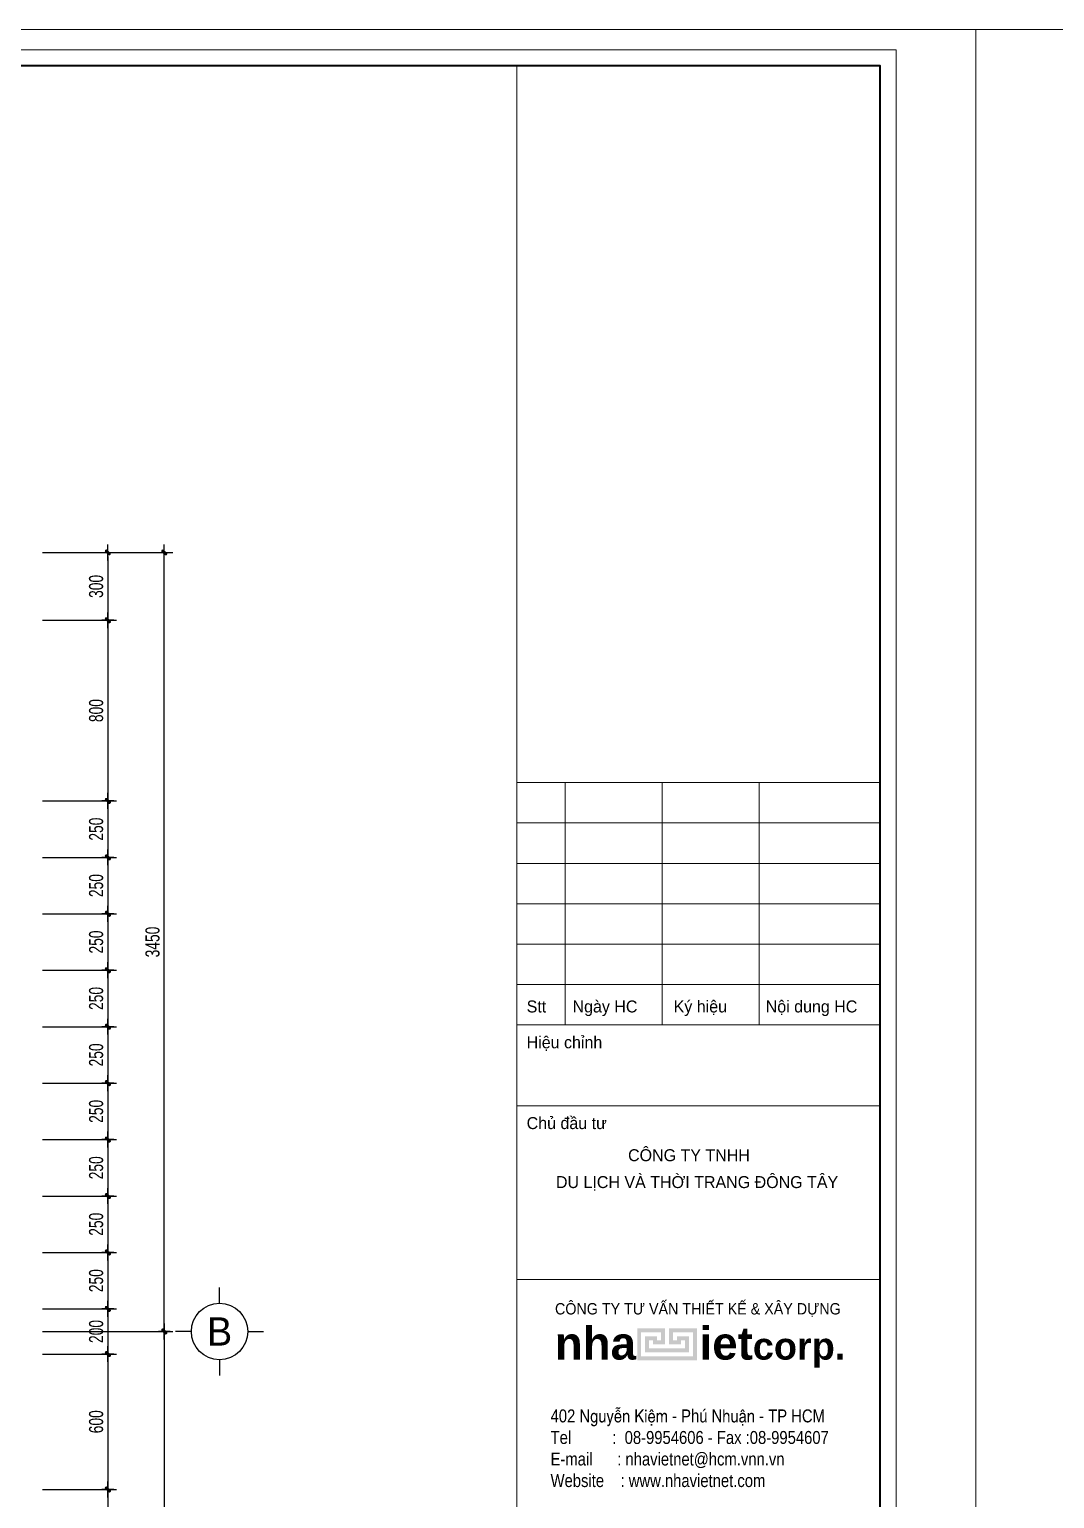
# Model space of a CAD drawing. Header units: inches. Extents: x 88947 to 296847, y 35049 to 161062.
# Drawn here: x 218403 to 222946, y 91548 to 98056 of the extents above; entities that cross this region are included whole.
import ezdxf
from ezdxf.enums import TextEntityAlignment as Align

# ---------------------------------------------------------------- set-up
doc = ezdxf.new("R2010")
doc.units = ezdxf.units.IN
doc.header["$MEASUREMENT"] = 0
doc.header["$PDMODE"] = 1
doc.layers.add('$AUDIT_BAD_LAYER1', color=7, linetype='Continuous')
doc.layers.add('text', color=2, linetype='Continuous')
for name, color, linetype, lineweight in [('0.4', 1, 'Continuous', 30), ('A-Dims', 145, 'Continuous', 25), ('A-Text', 30, 'Continuous', 9), ('A-Wall', 2, 'Continuous', 35), ('DIM', 7, 'Continuous', 25), ('GHICHU', 40, 'Continuous', 18), ('KHUNG 2', 144, 'Continuous', 18), ('NETMANH', 192, 'Continuous', 18)]:
    doc.layers.add(name, color=color, linetype=linetype, lineweight=lineweight)
doc.styles.add('FRANKO', font='VFRANKO.TTF')
doc.styles.add('KHUNGTEN', font='VHELVEB.TTF')
doc.styles.add('VHELVEN', font='VHELVEN.TTF')
doc.styles.add('VNI-HELVE-CONDENSE', font='VNARIAL.TTF', dxfattribs={"width": 0.7})
doc.dimstyles.new('TAS-50', dxfattribs={"dimscale": 25, "dimtxt": 2.5, "dimasz": 0.7, "dimexe": 1.5, "dimexo": 1.5, "dimgap": 0.8, "dimtad": 1, "dimdec": 0, "dimzin": 3, "dimdsep": 46, "dimtxsty": 'VNI-HELVE-CONDENSE', "dimblk": 'TICK', "dimcen": 2.5, "dimclrt": 71, "dimazin": 2, "dimtfac": 0.75, "dimtdec": 0, "dimtix": 1, "dimtmove": 2, "dimatfit": 2, "dimldrblk": 'TICK123', "dimfxl": 1.5, "dimtolj": 1, "dimtzin": 0, "dimarcsym": 0})

# ---------------------------------------------------------------- blocks, each defined once
blk = doc.blocks.new('khung ten')
at = {"layer": '0.4'}
h = blk.add_hatch(color=256, dxfattribs=at)
h.paths.add_polyline_path([(303108, -206615), (302758, -206615), (302758, -207015), (303508, -207015), (303508, -206615), (303158, -206615), (303158, -206815), (303308, -206815), (303308, -206765), (303358, -206765), (303358, -206865), (302908, -206865), (302908, -206765), (302958, -206765), (302958, -206815), (303108, -206815)])
h.paths.add_polyline_path([(303058, -206665), (303058, -206765), (303008, -206765), (303008, -206715), (302858, -206715), (302858, -206915), (303408, -206915), (303408, -206715), (303258, -206715), (303258, -206765), (303208, -206765), (303208, -206665), (303458, -206665), (303458, -206965), (302808, -206965), (302808, -206665)], flags=16)
at = {"layer": 'A-Wall', "ltscale": 0.7}
blk.add_lwpolyline([(267204, -219099), (305804, -219099), (305804, -190799), (267204, -190799)], close=True, dxfattribs=at)
at = {"layer": 'KHUNG 2', "ltscale": 0.7}
for p, q in [((301249, -219099), (301249, -190799)), ((301249, -199776), (305804, -199776)), ((301856, -202813), (301856, -199776)), ((303071, -202813), (303071, -199776)), ((304286, -202813), (304286, -199776)), ((301249, -200282), (305804, -200282)), ((301249, -200789), (305804, -200789)), ((305804, -201295), (301249, -201295)), ((301249, -201801), (305804, -201801)), ((301249, -202307), (305804, -202307)), ((301249, -202813), (305804, -202813)), ((301249, -203826), (305804, -203826)), ((301249, -206004), (305804, -206004))]:
    blk.add_line(p, q, dxfattribs=at)
blk.add_lwpolyline([(267004, -219299), (306004, -219299), (306004, -190599), (267004, -190599)], close=True, dxfattribs=at)
at = {"layer": 'NETMANH', "ltscale": 0.7}
blk.add_lwpolyline([(265004, -220042), (307004, -220042), (307004, -190342), (265004, -190342)], close=True, dxfattribs=at)
at = {"layer": '$AUDIT_BAD_LAYER1', "color": 2, "linetype": 'Continuous', "style": 'KHUNGTEN', "width": 0.9}
blk.add_text('COÂNG TY TÖ VAÁN THIEÁT KEÁ & XAÂY DÖÏNG', height=142.53, dxfattribs=at).set_placement((303519, -206369), align=Align.MIDDLE_CENTER)
at = {"layer": '$AUDIT_BAD_LAYER1', "color": 2, "linetype": 'Continuous', "insert": (301673, -207630), "char_height": 161.97, "width": 6102.51, "attachment_point": 1, "style": 'KHUNGTEN'}
blk.add_mtext('{\\fVNI-Helve-Condense|b0|i0|c0|p2;402 Nguyeãn Kieäm - Phuù Nhuaän - TP HCM \\PTel          :  08-9954606 - Fax :08-9954607\\PE-mail      : nhavietnet@hcm.vnn.vn\\PWebsite    : www.nhavietnet.com}', dxfattribs=at)
at = {"layer": 'text', "linetype": 'Continuous', "style": 'FRANKO'}
for s, p in [('Stt', (301373, -202657)), ('Ngaøy HC', (301948, -202657)), ('Kyù hieäu', (303215, -202657)), ('Noäi dung HC', (304369, -202657)), ('Hieäu chænh', (301373, -203106)), ('Chuû ñaàu tö', (301373, -204118)), ('COÂNG TY TNHH ', (302644, -204520)), ('DU LÒCH VAØ THÔØI TRANG ÑOÂNG TAÂY', (301740, -204857))]:
    blk.add_text(s, height=150, dxfattribs=at).set_placement(p)
at = {"layer": 'text', "linetype": 'Continuous', "insert": (303546, -206852), "char_height": 410.12, "width": 9417.44, "attachment_point": 5, "style": 'KHUNGTEN'}
blk.add_mtext('{\\fVNI-Helve|b1|i0|c0|p2;nha     iet\\H0.8274x;corp.}', dxfattribs=at)
blk = doc.blocks.new('TICK')
at = {"layer": 'A-Dims', "color": 1}
for p, q in [((-2, 0), (2, 0)), ((0, 1.5), (0, -1.5))]:
    blk.add_line(p, q, dxfattribs=at)
at = {"layer": 'A-Dims', "color": 1, "const_width": 0.788}
blk.add_lwpolyline([(-0.33, -0.35), (0.38, 0.38)], dxfattribs=at)
at = {"layer": 'A-Dims', "color": 1, "const_width": 0.394}
for points in [[(0.24, 0.52, -0.414214), (0.52, 0.52, -1)], [(0.52, 0.52, -0.414214), (0.52, 0.24, -1)], [(-0.47, -0.21, 0.414214), (-0.47, -0.49, 1)], [(-0.47, -0.49, 0.414214), (-0.19, -0.49, 1)]]:
    blk.add_lwpolyline(points, format="xyb", dxfattribs=at)
blk = doc.blocks.new('*D1200')
at = {"layer": 'Defpoints', "color": 0}
for p in [(218422.7, 95738.5), (218422.7, 95438.5), (218750.6, 95438.5)]:
    blk.add_point(p, dxfattribs=at)
at = {"layer": 'DIM', "color": 0, "lineweight": -2}
for p, q in [((218460.2, 95738.5), (218788.1, 95738.5)), ((218750.6, 95721), (218750.6, 95456)), ((218460.2, 95438.5), (218788.1, 95438.5))]:
    blk.add_line(p, q, dxfattribs=at)
at = {"layer": 'DIM', "color": 0, "lineweight": -2, "xscale": 17.5, "yscale": 17.5, "zscale": 17.5}
for p, rotation in [((218750.6, 95738.5), 90), ((218750.6, 95438.5), 270)]:
    blk.add_blockref('TICK', p, dxfattribs=dict(at, rotation=rotation))
at = {"layer": 'DIM', "color": 71, "insert": (218698.6, 95588.5), "char_height": 62.5, "attachment_point": 5, "rotation": 90, "style": 'VNI-HELVE-CONDENSE'}
blk.add_mtext('\\A1;300', dxfattribs=at)
blk = doc.blocks.new('TICK123')
at = {"layer": 'A-Dims', "color": 1}
blk.add_lwpolyline([(0.05, 0, 0, 0.84, 0), (-2.11, 0, 8.4, 8.4, 0)], format="xyseb", dxfattribs=at)
blk = doc.blocks.new('*D1201')
at = {"layer": 'Defpoints', "color": 0}
for p in [(218422.7, 95438.5), (218422.7, 94638.5), (218750.6, 94638.5)]:
    blk.add_point(p, dxfattribs=at)
at = {"layer": 'DIM', "color": 0, "lineweight": -2}
for p, q in [((218460.2, 95438.5), (218788.1, 95438.5)), ((218750.6, 95421), (218750.6, 94656)), ((218460.2, 94638.5), (218788.1, 94638.5))]:
    blk.add_line(p, q, dxfattribs=at)
at = {"layer": 'DIM', "color": 0, "lineweight": -2, "xscale": 17.5, "yscale": 17.5, "zscale": 17.5}
for p, rotation in [((218750.6, 95438.5), 90), ((218750.6, 94638.5), 270)]:
    blk.add_blockref('TICK', p, dxfattribs=dict(at, rotation=rotation))
at = {"layer": 'DIM', "color": 71, "insert": (218698.7, 95038.5), "char_height": 62.5, "attachment_point": 5, "rotation": 90, "style": 'VNI-HELVE-CONDENSE'}
blk.add_mtext('\\A1;800', dxfattribs=at)
blk = doc.blocks.new('*D1202')
at = {"layer": 'Defpoints', "color": 0}
for p in [(218422.7, 93888.5), (218422.7, 93638.5), (218750.6, 93638.5)]:
    blk.add_point(p, dxfattribs=at)
at = {"layer": 'DIM', "color": 0, "lineweight": -2}
for p, q in [((218460.2, 93888.5), (218788.1, 93888.5)), ((218750.6, 93871), (218750.6, 93656)), ((218460.2, 93638.5), (218788.1, 93638.5))]:
    blk.add_line(p, q, dxfattribs=at)
at = {"layer": 'DIM', "color": 0, "lineweight": -2, "xscale": 17.5, "yscale": 17.5, "zscale": 17.5}
for p, rotation in [((218750.6, 93888.5), 90), ((218750.6, 93638.5), 270)]:
    blk.add_blockref('TICK', p, dxfattribs=dict(at, rotation=rotation))
at = {"layer": 'DIM', "color": 71, "insert": (218698.7, 93763.5), "char_height": 62.5, "attachment_point": 5, "rotation": 90, "style": 'VNI-HELVE-CONDENSE'}
blk.add_mtext('\\A1;250', dxfattribs=at)
blk = doc.blocks.new('*D1203')
at = {"layer": 'Defpoints', "color": 0}
for p in [(218422.7, 93638.5), (218422.7, 93388.5), (218750.6, 93388.5)]:
    blk.add_point(p, dxfattribs=at)
at = {"layer": 'DIM', "color": 0, "lineweight": -2}
for p, q in [((218460.2, 93638.5), (218788.1, 93638.5)), ((218750.6, 93621), (218750.6, 93406)), ((218460.2, 93388.5), (218788.1, 93388.5))]:
    blk.add_line(p, q, dxfattribs=at)
at = {"layer": 'DIM', "color": 0, "lineweight": -2, "xscale": 17.5, "yscale": 17.5, "zscale": 17.5}
for p, rotation in [((218750.6, 93638.5), 90), ((218750.6, 93388.5), 270)]:
    blk.add_blockref('TICK', p, dxfattribs=dict(at, rotation=rotation))
at = {"layer": 'DIM', "color": 71, "insert": (218698.7, 93513.5), "char_height": 62.5, "attachment_point": 5, "rotation": 90, "style": 'VNI-HELVE-CONDENSE'}
blk.add_mtext('\\A1;250', dxfattribs=at)
blk = doc.blocks.new('*D1204')
at = {"layer": 'Defpoints', "color": 0}
for p in [(218422.7, 93388.5), (218422.7, 93138.5), (218750.6, 93138.5)]:
    blk.add_point(p, dxfattribs=at)
at = {"layer": 'DIM', "color": 0, "lineweight": -2}
for p, q in [((218460.2, 93388.5), (218788.1, 93388.5)), ((218750.6, 93371), (218750.6, 93156)), ((218460.2, 93138.5), (218788.1, 93138.5))]:
    blk.add_line(p, q, dxfattribs=at)
at = {"layer": 'DIM', "color": 0, "lineweight": -2, "xscale": 17.5, "yscale": 17.5, "zscale": 17.5}
for p, rotation in [((218750.6, 93388.5), 90), ((218750.6, 93138.5), 270)]:
    blk.add_blockref('TICK', p, dxfattribs=dict(at, rotation=rotation))
at = {"layer": 'DIM', "color": 71, "insert": (218698.7, 93263.5), "char_height": 62.5, "attachment_point": 5, "rotation": 90, "style": 'VNI-HELVE-CONDENSE'}
blk.add_mtext('\\A1;250', dxfattribs=at)
blk = doc.blocks.new('*D1205')
at = {"layer": 'Defpoints', "color": 0}
for p in [(218422.7, 93138.5), (218422.7, 92888.5), (218750.6, 92888.5)]:
    blk.add_point(p, dxfattribs=at)
at = {"layer": 'DIM', "color": 0, "lineweight": -2}
for p, q in [((218460.2, 93138.5), (218788.1, 93138.5)), ((218750.6, 93121), (218750.6, 92906)), ((218460.2, 92888.5), (218788.1, 92888.5))]:
    blk.add_line(p, q, dxfattribs=at)
at = {"layer": 'DIM', "color": 0, "lineweight": -2, "xscale": 17.5, "yscale": 17.5, "zscale": 17.5}
for p, rotation in [((218750.6, 93138.5), 90), ((218750.6, 92888.5), 270)]:
    blk.add_blockref('TICK', p, dxfattribs=dict(at, rotation=rotation))
at = {"layer": 'DIM', "color": 71, "insert": (218698.7, 93013.5), "char_height": 62.5, "attachment_point": 5, "rotation": 90, "style": 'VNI-HELVE-CONDENSE'}
blk.add_mtext('\\A1;250', dxfattribs=at)
blk = doc.blocks.new('*D1206')
at = {"layer": 'Defpoints', "color": 0}
for p in [(218422.7, 92888.5), (218422.7, 92638.5), (218750.6, 92638.5)]:
    blk.add_point(p, dxfattribs=at)
at = {"layer": 'DIM', "color": 0, "lineweight": -2}
for p, q in [((218460.2, 92888.5), (218788.1, 92888.5)), ((218750.6, 92871), (218750.6, 92656)), ((218460.2, 92638.5), (218788.1, 92638.5))]:
    blk.add_line(p, q, dxfattribs=at)
at = {"layer": 'DIM', "color": 0, "lineweight": -2, "xscale": 17.5, "yscale": 17.5, "zscale": 17.5}
for p, rotation in [((218750.6, 92888.5), 90), ((218750.6, 92638.5), 270)]:
    blk.add_blockref('TICK', p, dxfattribs=dict(at, rotation=rotation))
at = {"layer": 'DIM', "color": 71, "insert": (218698.7, 92763.5), "char_height": 62.5, "attachment_point": 5, "rotation": 90, "style": 'VNI-HELVE-CONDENSE'}
blk.add_mtext('\\A1;250', dxfattribs=at)
blk = doc.blocks.new('*D1207')
at = {"layer": 'Defpoints', "color": 0}
for p in [(218422.7, 92638.5), (218422.7, 92388.5), (218750.6, 92388.5)]:
    blk.add_point(p, dxfattribs=at)
at = {"layer": 'DIM', "color": 0, "lineweight": -2}
for p, q in [((218460.2, 92638.5), (218788.1, 92638.5)), ((218750.6, 92621), (218750.6, 92406)), ((218460.2, 92388.5), (218788.1, 92388.5))]:
    blk.add_line(p, q, dxfattribs=at)
at = {"layer": 'DIM', "color": 0, "lineweight": -2, "xscale": 17.5, "yscale": 17.5, "zscale": 17.5}
for p, rotation in [((218750.6, 92638.5), 90), ((218750.6, 92388.5), 270)]:
    blk.add_blockref('TICK', p, dxfattribs=dict(at, rotation=rotation))
at = {"layer": 'DIM', "color": 71, "insert": (218698.7, 92513.5), "char_height": 62.5, "attachment_point": 5, "rotation": 90, "style": 'VNI-HELVE-CONDENSE'}
blk.add_mtext('\\A1;250', dxfattribs=at)
blk = doc.blocks.new('*D1208')
at = {"layer": 'Defpoints', "color": 0}
for p in [(218422.7, 92388.5), (218422.7, 92188.5), (218750.6, 92188.5)]:
    blk.add_point(p, dxfattribs=at)
at = {"layer": 'DIM', "color": 0, "lineweight": -2}
for p, q in [((218460.2, 92388.5), (218788.1, 92388.5)), ((218750.6, 92371), (218750.6, 92206)), ((218460.2, 92188.5), (218788.1, 92188.5))]:
    blk.add_line(p, q, dxfattribs=at)
at = {"layer": 'DIM', "color": 0, "lineweight": -2, "xscale": 17.5, "yscale": 17.5, "zscale": 17.5}
for p, rotation in [((218750.6, 92388.5), 90), ((218750.6, 92188.5), 270)]:
    blk.add_blockref('TICK', p, dxfattribs=dict(at, rotation=rotation))
at = {"layer": 'DIM', "color": 71, "insert": (218698.7, 92288.5), "char_height": 62.5, "attachment_point": 5, "rotation": 90, "style": 'VNI-HELVE-CONDENSE'}
blk.add_mtext('\\A1;200', dxfattribs=at)
blk = doc.blocks.new('*D1209')
at = {"layer": 'Defpoints', "color": 0}
for p in [(218422.7, 92188.5), (218422.7, 91588.6), (218750.6, 91588.6)]:
    blk.add_point(p, dxfattribs=at)
at = {"layer": 'DIM', "color": 0, "lineweight": -2}
for p, q in [((218460.2, 92188.5), (218788.1, 92188.5)), ((218750.6, 92171), (218750.6, 91606.1)), ((218460.2, 91588.6), (218788.1, 91588.6))]:
    blk.add_line(p, q, dxfattribs=at)
at = {"layer": 'DIM', "color": 0, "lineweight": -2, "xscale": 17.5, "yscale": 17.5, "zscale": 17.5}
for p, rotation in [((218750.6, 92188.5), 90), ((218750.6, 91588.6), 270)]:
    blk.add_blockref('TICK', p, dxfattribs=dict(at, rotation=rotation))
at = {"layer": 'DIM', "color": 71, "insert": (218698.7, 91888.6), "char_height": 62.5, "attachment_point": 5, "rotation": 90, "style": 'VNI-HELVE-CONDENSE'}
blk.add_mtext('\\A1;600', dxfattribs=at)
blk = doc.blocks.new('*D1210')
at = {"layer": 'Defpoints', "color": 0}
for p in [(218422.7, 92288.5), (218422.7, 90588.5), (219000.6, 90588.5)]:
    blk.add_point(p, dxfattribs=at)
at = {"layer": 'DIM', "color": 0, "lineweight": -2}
for p, q in [((218460.2, 92288.5), (219038.1, 92288.5)), ((219000.6, 92271), (219000.6, 90606)), ((218460.2, 90588.5), (219038.1, 90588.5))]:
    blk.add_line(p, q, dxfattribs=at)
at = {"layer": 'DIM', "color": 0, "lineweight": -2, "xscale": 17.5, "yscale": 17.5, "zscale": 17.5}
for p, rotation in [((219000.6, 92288.5), 90), ((219000.6, 90588.5), 270)]:
    blk.add_blockref('TICK', p, dxfattribs=dict(at, rotation=rotation))
at = {"layer": 'DIM', "color": 71, "insert": (218948.7, 91438.5), "char_height": 62.5, "attachment_point": 5, "rotation": 90, "style": 'VNI-HELVE-CONDENSE'}
blk.add_mtext('\\A1;1700', dxfattribs=at)
blk = doc.blocks.new('*D1211')
at = {"layer": 'Defpoints', "color": 0}
for p in [(218422.7, 95738.5), (219000.6, 95738.5), (218422.7, 92288.5)]:
    blk.add_point(p, dxfattribs=at)
at = {"layer": 'DIM', "color": 0, "lineweight": -2}
for p, q in [((218460.2, 95738.5), (219038.1, 95738.5)), ((219000.6, 92306), (219000.6, 95721)), ((218460.2, 92288.5), (219038.1, 92288.5))]:
    blk.add_line(p, q, dxfattribs=at)
at = {"layer": 'DIM', "color": 0, "lineweight": -2, "xscale": 17.5, "yscale": 17.5, "zscale": 17.5}
for p, rotation in [((219000.6, 95738.5), 90), ((219000.6, 92288.5), 270)]:
    blk.add_blockref('TICK', p, dxfattribs=dict(at, rotation=rotation))
at = {"layer": 'DIM', "color": 71, "insert": (218948.6, 94013.5), "char_height": 62.5, "attachment_point": 5, "rotation": 90, "style": 'VNI-HELVE-CONDENSE'}
blk.add_mtext('\\A1;3450', dxfattribs=at)
blk = doc.blocks.new('*D1216')
at = {"layer": 'Defpoints', "color": 0}
for p in [(218422.7, 94138.5), (218422.7, 93888.5), (218750.6, 93888.5)]:
    blk.add_point(p, dxfattribs=at)
at = {"layer": 'DIM', "color": 0, "lineweight": -2}
for p, q in [((218460.2, 94138.5), (218788.1, 94138.5)), ((218750.6, 94121), (218750.6, 93906)), ((218460.2, 93888.5), (218788.1, 93888.5))]:
    blk.add_line(p, q, dxfattribs=at)
at = {"layer": 'DIM', "color": 0, "lineweight": -2, "xscale": 17.5, "yscale": 17.5, "zscale": 17.5}
for p, rotation in [((218750.6, 94138.5), 90), ((218750.6, 93888.5), 270)]:
    blk.add_blockref('TICK', p, dxfattribs=dict(at, rotation=rotation))
at = {"layer": 'DIM', "color": 71, "insert": (218698.7, 94013.5), "char_height": 62.5, "attachment_point": 5, "rotation": 90, "style": 'VNI-HELVE-CONDENSE'}
blk.add_mtext('\\A1;250', dxfattribs=at)
blk = doc.blocks.new('*D1217')
at = {"layer": 'Defpoints', "color": 0}
for p in [(218422.7, 94388.5), (218422.7, 94138.5), (218750.6, 94138.5)]:
    blk.add_point(p, dxfattribs=at)
at = {"layer": 'DIM', "color": 0, "lineweight": -2}
for p, q in [((218460.2, 94388.5), (218788.1, 94388.5)), ((218750.6, 94371), (218750.6, 94156)), ((218460.2, 94138.5), (218788.1, 94138.5))]:
    blk.add_line(p, q, dxfattribs=at)
at = {"layer": 'DIM', "color": 0, "lineweight": -2, "xscale": 17.5, "yscale": 17.5, "zscale": 17.5}
for p, rotation in [((218750.6, 94388.5), 90), ((218750.6, 94138.5), 270)]:
    blk.add_blockref('TICK', p, dxfattribs=dict(at, rotation=rotation))
at = {"layer": 'DIM', "color": 71, "insert": (218698.7, 94263.5), "char_height": 62.5, "attachment_point": 5, "rotation": 90, "style": 'VNI-HELVE-CONDENSE'}
blk.add_mtext('\\A1;250', dxfattribs=at)
blk = doc.blocks.new('*D1218')
at = {"layer": 'Defpoints', "color": 0}
for p in [(218422.7, 94638.5), (218422.7, 94388.5), (218750.6, 94388.5)]:
    blk.add_point(p, dxfattribs=at)
at = {"layer": 'DIM', "color": 0, "lineweight": -2}
for p, q in [((218460.2, 94638.5), (218788.1, 94638.5)), ((218750.6, 94621), (218750.6, 94406)), ((218460.2, 94388.5), (218788.1, 94388.5))]:
    blk.add_line(p, q, dxfattribs=at)
at = {"layer": 'DIM', "color": 0, "lineweight": -2, "xscale": 17.5, "yscale": 17.5, "zscale": 17.5}
for p, rotation in [((218750.6, 94638.5), 90), ((218750.6, 94388.5), 270)]:
    blk.add_blockref('TICK', p, dxfattribs=dict(at, rotation=rotation))
at = {"layer": 'DIM', "color": 71, "insert": (218698.7, 94513.5), "char_height": 62.5, "attachment_point": 5, "rotation": 90, "style": 'VNI-HELVE-CONDENSE'}
blk.add_mtext('\\A1;250', dxfattribs=at)
blk = doc.blocks.new('*D1219')
at = {"layer": 'Defpoints', "color": 0}
for p in [(218422.7, 91588.6), (218422.7, 90688.6), (218750.6, 90688.6)]:
    blk.add_point(p, dxfattribs=at)
at = {"layer": 'DIM', "color": 0, "lineweight": -2}
for p, q in [((218460.2, 91588.6), (218788.1, 91588.6)), ((218750.6, 91571.1), (218750.6, 90706.1)), ((218460.2, 90688.6), (218788.1, 90688.6))]:
    blk.add_line(p, q, dxfattribs=at)
at = {"layer": 'DIM', "color": 0, "lineweight": -2, "xscale": 17.5, "yscale": 17.5, "zscale": 17.5}
for p, rotation in [((218750.6, 91588.6), 90), ((218750.6, 90688.6), 270)]:
    blk.add_blockref('TICK', p, dxfattribs=dict(at, rotation=rotation))
at = {"layer": 'DIM', "color": 71, "insert": (218698.7, 91138.6), "char_height": 62.5, "attachment_point": 5, "rotation": 90, "style": 'VNI-HELVE-CONDENSE'}
blk.add_mtext('\\A1;900', dxfattribs=at)
blk = doc.blocks.new('TRUCCOT')
for p, q in [((0, -140), (0, 0)), ((-250, -390), (-390, -390)), ((250, -390), (390, -390)), ((0, -640), (0, -780))]:
    blk.add_line(p, q)
blk.add_circle((0, -390), 250)
at = {"layer": 'GHICHU', "style": 'VHELVEN'}
blk.add_attdef('TRUC', text='', height=280, dxfattribs=at).set_placement((0, -390), align=Align.MIDDLE_CENTER)

msp = doc.modelspace()

# ---------------------------------------------------------------- block references
at = {"layer": 'A-Text', "xscale": 0.3535714285681024, "yscale": 0.3535714286845177, "zscale": 0.3535714286832132}
for p in [(114049.4, 165355.2), (128899.4, 165355.2)]:
    msp.add_blockref('khung ten', p, dxfattribs=at)
at = {"layer": 'DIM'}
ref = msp.add_blockref('TRUCCOT', (219245.6, 92483.5), dxfattribs=dict(at, xscale=0.5, yscale=0.5, zscale=0.5))
ref.add_attrib('TRUC', 'B', dxfattribs={"layer": 'GHICHU', "height": 125, "style": 'FRANKO'}).set_placement((219245.6, 92288.5), align=Align.MIDDLE_CENTER)

# ---------------------------------------------------------------- dimensions: what is measured, and where the dimension line sits
for base, p1, p2, picture, middle in [((218750.6, 95438.5), (218422.7, 95738.5), (218422.7, 95438.5), '*D1200', (218698.6, 95588.5)), ((219000.6, 95738.5), (218422.7, 92288.5), (218422.7, 95738.5), '*D1211', (218948.6, 94013.5)), ((218750.6, 94638.5), (218422.7, 95438.5), (218422.7, 94638.5), '*D1201', (218698.7, 95038.5)), ((218750.6, 94388.5), (218422.7, 94638.5), (218422.7, 94388.5), '*D1218', (218698.7, 94513.5)), ((218750.6, 94138.5), (218422.7, 94388.5), (218422.7, 94138.5), '*D1217', (218698.7, 94263.5)), ((218750.6, 93888.5), (218422.7, 94138.5), (218422.7, 93888.5), '*D1216', (218698.7, 94013.5)), ((218750.6, 93638.5), (218422.7, 93888.5), (218422.7, 93638.5), '*D1202', (218698.7, 93763.5)), ((218750.6, 93388.5), (218422.7, 93638.5), (218422.7, 93388.5), '*D1203', (218698.7, 93513.5)), ((218750.6, 93138.5), (218422.7, 93388.5), (218422.7, 93138.5), '*D1204', (218698.7, 93263.5)), ((218750.6, 92888.5), (218422.7, 93138.5), (218422.7, 92888.5), '*D1205', (218698.7, 93013.5)), ((218750.6, 92638.5), (218422.7, 92888.5), (218422.7, 92638.5), '*D1206', (218698.7, 92763.5)), ((218750.6, 92388.5), (218422.7, 92638.5), (218422.7, 92388.5), '*D1207', (218698.7, 92513.5)), ((218750.6, 92188.5), (218422.7, 92388.5), (218422.7, 92188.5), '*D1208', (218698.7, 92288.5)), ((219000.6, 90588.5), (218422.7, 92288.5), (218422.7, 90588.5), '*D1210', (218948.7, 91438.5)), ((218750.6, 91588.6), (218422.7, 92188.5), (218422.7, 91588.6), '*D1209', (218698.7, 91888.6)), ((218750.6, 90688.6), (218422.7, 91588.6), (218422.7, 90688.6), '*D1219', (218698.7, 91138.6))]:
    dim = msp.add_linear_dim(base=base, p1=p1, p2=p2, angle=90, dimstyle='TAS-50', dxfattribs=at)
    dim.commit()
    dim.dimension.update_dxf_attribs({"geometry": picture, "text_midpoint": middle})

doc.saveas('drawing.dxf')
